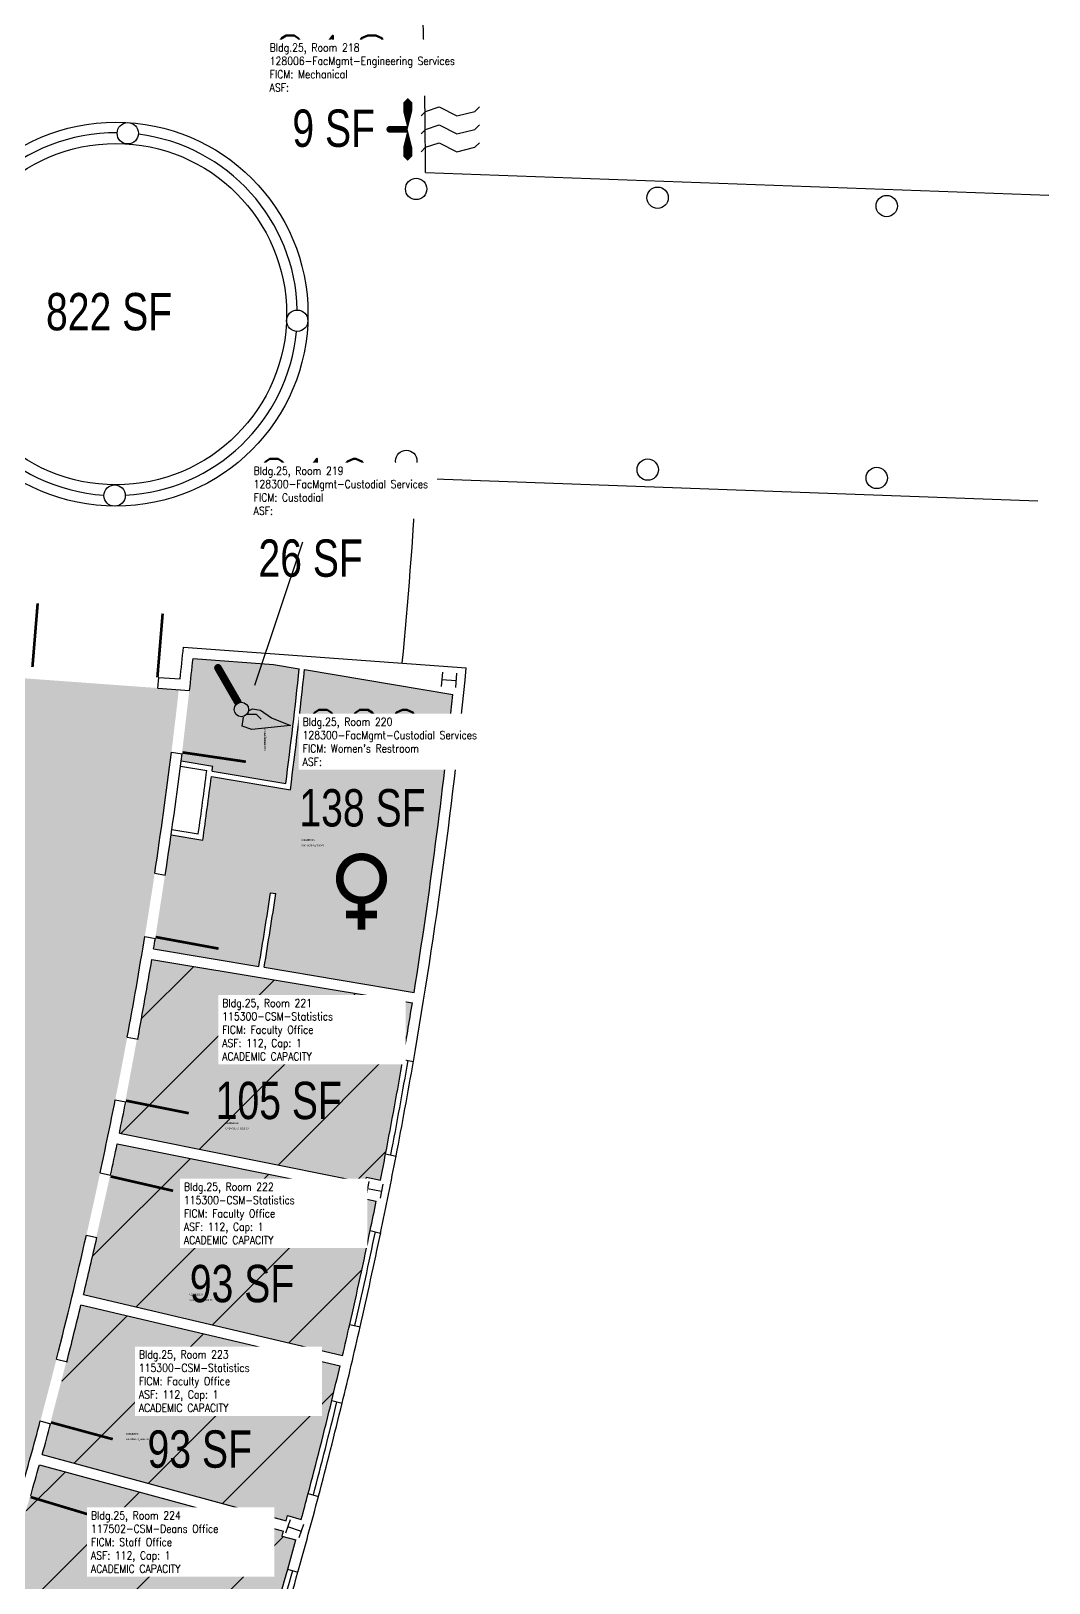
# Model space of a CAD drawing. Header units: inches. Extents: x -325 to 948, y 0 to 3497.
# Drawn here: x 375 to 948, y 1022 to 1895 of the extents above; entities that cross this region are included whole.
import ezdxf
from ezdxf.enums import TextEntityAlignment as Align

# ---------------------------------------------------------------- set-up
doc = ezdxf.new("R2010")
doc.units = ezdxf.units.IN
doc.header["$LTSCALE"] = 10
doc.header["$MEASUREMENT"] = 0
doc.layers.get('0').update_dxf_attribs({"linetype": 'CONTINUOUS'})
for name, color, linetype in [('A-COLS', 5, 'CONTINUOUS'), ('A-DOOR', 2, 'CONTINUOUS'), ('A-GLAZ', 1, 'CONTINUOUS'), ('A-GLAZ-SILL', 2, 'CONTINUOUS'), ('A-IDEN-CNUM', 7, 'CONTINUOUS'), ('A-IDEN-ICON', 4, 'CONTINUOUS'), ('A-IDEN-RNUM', 7, 'CONTINUOUS'), ('A-IDEN-SNUM', 4, 'CONTINUOUS'), ('A-IDEN-VNUM', 4, 'CONTINUOUS'), ('A-SITE', 3, 'CONTINUOUS'), ('A-WALL', 5, 'CONTINUOUS'), ('AREA-TEXT', 3, 'CONTINUOUS'), ('Rooms-Capacity', 4, 'CONTINUOUS'), ('Rooms-Category-Color', 7, 'CONTINUOUS'), ('Rooms-College-Color', 7, 'CONTINUOUS'), ('Rooms-Department-Color', 7, 'CONTINUOUS'), ('Rooms-Division-Color', 7, 'CONTINUOUS'), ('Rooms-Information', 7, 'CONTINUOUS')]:
    doc.layers.add(name, color=color, linetype=linetype)
doc.styles.add('AREA', font='arial.ttf', dxfattribs={"width": 0.75, "height": 24})
doc.styles.add('ROOMSNUMBER', font='txt', dxfattribs={"height": 0.03})
doc.styles.add('ROOMVNUMBER', font='simplex.shx', dxfattribs={"width": 0.85})

# ---------------------------------------------------------------- blocks, each defined once
blk = doc.blocks.new('CPWOMEN')
at = {"color": 0, "linetype": 'ByBlock', "const_width": 0.015}
blk.add_lwpolyline([(-0.0375, 0, 1), (0.0475, 0, 1)], format="xyb", close=True, dxfattribs=at)
for points in [[(0.005, -0.04), (0.005, -0.1)], [(-0.025, -0.07), (0.035, -0.07)]]:
    blk.add_lwpolyline(points, dxfattribs=at)
blk = doc.blocks.new('CPCUST')
at = {"color": 0, "linetype": 'ByBlock'}
for p, q in [((0.0297, -0.0341), (0.0376, -0.0302)), ((0.0376, -0.0302), (0.0533, -0.0324)), ((0.0171, -0.0639), (0.02, -0.0466)), ((0.0262, -0.0408), (0.0446, -0.0406)), ((0.0446, -0.0406), (0.0543, -0.0505)), ((0.0533, -0.0324), (0.0745, -0.0479)), ((0.0745, -0.0479), (0.1117, -0.0625)), ((0.0358, -0.0705), (0.0171, -0.0639)), ((0.1117, -0.0625), (0.0358, -0.0705))]:
    blk.add_line(p, q, dxfattribs=at)
at = {"color": 0, "linetype": 'ByBlock', "const_width": 0.0075}
blk.add_lwpolyline([(-0.0332, 0.0481, 1), (-0.0268, 0.0519, 1)], format="xyb", close=True, dxfattribs=at)
at = {"color": 0, "linetype": 'ByBlock', "const_width": 0.015}
blk.add_lwpolyline([(-0.03, 0.05), (0.01, -0.0193)], dxfattribs=at)
at = {"color": 0, "linetype": 'ByBlock'}
blk.add_circle((0.0158, -0.0313), 0.0141, dxfattribs=at)
blk = doc.blocks.new('CPMECH')
at = {"color": 0, "linetype": 'ByBlock'}
for p, q in [((0.005, 0.025), (0.015, 0.035)), ((0.015, 0.035), (0.045, 0.045)), ((0.045, 0.045), (0.085, 0.025)), ((0.085, 0.025), (0.125, 0.035)), ((0.125, 0.035), (0.135, 0.045)), ((0.015, -0.005), (0.045, 0.005)), ((0.045, 0.005), (0.085, -0.015)), ((0.125, -0.005), (0.135, 0.005)), ((0.005, -0.015), (0.015, -0.005)), ((0.085, -0.015), (0.125, -0.005)), ((0.005, -0.055), (0.015, -0.045)), ((0.015, -0.045), (0.045, -0.035)), ((0.045, -0.035), (0.085, -0.055)), ((0.085, -0.055), (0.125, -0.045)), ((0.125, -0.045), (0.135, -0.035))]:
    blk.add_line(p, q, dxfattribs=at)
for points in [[(-0.025, -0.005, 0, 0.02, 0), (-0.025, 0.035, 0.02, 0.02, 0), (-0.025, 0.055, 0.02, 0, 0), (-0.025, 0.065, 0, 0, 0)], [(-0.025, -0.005, 0, 0.02, 0), (-0.025, -0.045, 0.02, 0.02, 0), (-0.025, -0.065, 0.02, 0, 0), (-0.025, -0.075, 0, 0, 0)]]:
    blk.add_lwpolyline(points, format="xyseb", dxfattribs=at)
at = {"color": 0, "linetype": 'ByBlock', "const_width": 0.015}
blk.add_lwpolyline([(-0.025, -0.005), (-0.065, -0.005)], dxfattribs=at)
at = {"color": 0, "linetype": 'ByBlock', "const_width": 0.0075}
blk.add_lwpolyline([(-0.0682, -0.0069, 1), (-0.0618, -0.0031, 1)], format="xyb", close=True, dxfattribs=at)

msp = doc.modelspace()

# ---------------------------------------------------------------- hatches: boundary and pattern name
at = {"layer": 'Rooms-Capacity'}
h = msp.add_hatch(dxfattribs=at)
h.set_pattern_fill('ANSI31', color=256, scale=300, style=0)
edge = h.paths.add_edge_path()
edge.add_arc((-2276.85, 1812.19), 2896, 348.74345, 348.75509)
edge.add_arc((-2276.85, 1812.19), 2896, 348.75509, 348.78726)
edge.add_arc((-2276.85, 1812.19), 2896, 348.78725, 348.80281)
edge.add_line((564.02, 1249.83), (571.87, 1248.26))
edge.add_arc((-2276.85, 1812.19), 2904, 348.80248, 350.80105)
edge.add_line((589.8, 1347.95), (443.33, 1372.41))
edge.add_arc((-2305.09, 1834.52), 2787, 348.4095, 350.45576, ccw=False)
edge.add_line((425.08, 1274.57), (563.43, 1246.89))
h = msp.add_hatch(dxfattribs=at)
h.set_pattern_fill('ANSI31', color=256, scale=300, style=0)
edge = h.paths.add_edge_path()
edge.add_arc((-2276.85, 1812.19), 2904, 346.80996, 348.56572)
edge.add_line((569.51, 1236.49), (561.66, 1238.06))
edge.add_arc((-2276.85, 1812.19), 2896, 348.56539, 348.62475)
edge.add_line((562.26, 1241), (423.87, 1268.7))
edge.add_arc((-2305.09, 1834.52), 2787, 346.4986, 348.28615, ccw=False)
edge.add_line((404.89, 1183.85), (550.54, 1149.55))
h = msp.add_hatch(dxfattribs=at)
h.set_pattern_fill('ANSI31', color=256, scale=300, style=0)
edge = h.paths.add_edge_path()
edge.add_arc((-2276.85, 1812.19), 2896, 344.87679, 344.93614)
edge.add_line((519.63, 1059.54), (527.35, 1057.44))
edge.add_arc((-2276.85, 1812.19), 2904, 344.93581, 346.69158)
edge.add_line((549.16, 1143.71), (403.48, 1178.01))
edge.add_arc((-2305.09, 1834.52), 2787, 344.58806, 346.37525, ccw=False)
edge.add_line((381.69, 1093.86), (518.85, 1056.64))
h = msp.add_hatch(dxfattribs=at)
h.set_pattern_fill('ANSI31', color=256, scale=300, style=0)
edge = h.paths.add_edge_path()
edge.add_arc((-2276.85, 1812.19), 2904, 342.94329, 344.69905)
edge.add_line((524.21, 1045.86), (516.49, 1047.96))
edge.add_arc((-2276.85, 1812.19), 2896, 344.69873, 344.75808)
edge.add_line((517.28, 1050.85), (380.09, 1088.08))
edge.add_arc((-2305.09, 1834.52), 2787, 342.67785, 344.46471, ccw=False)
edge.add_line((355.51, 1004.71), (499.41, 960.4))
at = {"layer": 'Rooms-Category-Color', "true_color": 0xadadad}
h = msp.add_hatch(color=253, dxfattribs=at)
edge = h.paths.add_edge_path()
edge.add_arc((-2305.09, 1834.52), 2847, 352.66957, 353.97938)
edge.add_line((526.21, 1535.91), (511.67, 1538.34))
edge.add_line((511.67, 1538.34), (466.48, 1541.63))
edge.add_arc((-2305.09, 1834.52), 2787, 352.77765, 353.96751, ccw=False)
edge.add_line((459.8, 1484.14), (477.57, 1481.17))
edge.add_arc((-2305.09, 1834.52), 2805, 352.70181, 352.76314, ccw=False)
edge.add_line((477.19, 1478.2), (518.64, 1471.27))
h = msp.add_hatch(color=253, dxfattribs=at)
edge = h.paths.add_edge_path()
edge.add_line((34.4, 468.7), (-117.42, 502.02))
edge.add_line((-117.42, 502.02), (-151.72, 334.18))
edge.add_line((-151.72, 334.18), (-7.59, 220.2))
edge.add_arc((-2276.85, 1812.19), 2772, 324.94846, 331.01341)
edge.add_line((147.91, 468.87), (169.29, 457.95))
edge.add_arc((-2284.16, 1816.11), 2804.28, 331.03239, 332.61475)
edge.add_line((205.86, 526.21), (160.12, 547.4))
edge.add_arc((-2303.81, 1834.02), 2779.63, 332.42725, 353.59981)
edge.add_line((458.5, 1524.17), (362.72, 1531.14))
edge.add_arc((-2305.09, 1834.52), 2685, 351.57441, 353.51217, ccw=False)
edge.add_line((350.93, 1441.11), (344.99, 1441.92))
edge.add_arc((-2305.09, 1834.52), 2679, 351.5731, 351.70143)
edge.add_line((345.86, 1447.86), (288.44, 1455.77))
edge.add_arc((-2305.09, 1834.52), 2621.04, 349.51841, 351.69137, ccw=False)
edge.add_line((272.21, 1357.71), (335.53, 1348.38))
edge.add_arc((-2305.09, 1834.52), 2685, 349.42012, 349.56843, ccw=False)
edge.add_line((334.27, 1341.54), (357.88, 1337.26))
edge.add_arc((-2305.09, 1834.52), 2709, 329.72304, 349.42275, ccw=False)
h = msp.add_hatch(color=253, dxfattribs=at)
edge = h.paths.add_edge_path()
edge.add_arc((-2276.85, 1812.19), 2904, 350.91943, 354.25481)
edge.add_line((612.56, 1521.49), (529.17, 1535.42))
edge.add_arc((-2305.09, 1834.52), 2850, 352.60696, 353.97573, ccw=False)
edge.add_line((521.22, 1467.8), (476.8, 1475.22))
edge.add_arc((-2305.09, 1834.52), 2805, 351.9048, 352.64049, ccw=False)
edge.add_line((471.96, 1439.53), (454.2, 1442.5))
edge.add_arc((-2305.09, 1834.52), 2787, 350.57911, 351.91376, ccw=False)
edge.add_line((444.32, 1378.33), (503.5, 1368.45))
edge.add_arc((-2305.09, 1834.52), 2847, 350.57781, 351.07474)
edge.add_arc((-2305.09, 1834.52), 2847, 351.07474, 351.09055)
edge.add_arc((-2305.09, 1834.52), 2847, 351.09055, 351.4231)
edge.add_line((510.07, 1409.93), (513.03, 1409.44))
edge.add_arc((-2305.09, 1834.52), 2850, 350.57775, 351.42214, ccw=False)
edge.add_line((506.46, 1367.95), (590.75, 1353.87))
at = {"layer": 'Rooms-Category-Color', "true_color": 0xfa9ba3}
h = msp.add_hatch(color=241, dxfattribs=at)
edge = h.paths.add_edge_path()
edge.add_arc((-2276.85, 1812.19), 2896, 348.74345, 348.75509)
edge.add_arc((-2276.85, 1812.19), 2896, 348.75509, 348.78726)
edge.add_arc((-2276.85, 1812.19), 2896, 348.78725, 348.80281)
edge.add_line((564.02, 1249.83), (571.87, 1248.26))
edge.add_arc((-2276.85, 1812.19), 2904, 348.80248, 350.80105)
edge.add_line((589.8, 1347.95), (443.33, 1372.41))
edge.add_arc((-2305.09, 1834.52), 2787, 348.4095, 350.45576, ccw=False)
edge.add_line((425.08, 1274.57), (563.43, 1246.89))
h = msp.add_hatch(color=241, dxfattribs=at)
edge = h.paths.add_edge_path()
edge.add_arc((-2276.85, 1812.19), 2904, 346.80996, 348.56572)
edge.add_line((569.51, 1236.49), (561.66, 1238.06))
edge.add_arc((-2276.85, 1812.19), 2896, 348.56539, 348.62475)
edge.add_line((562.26, 1241), (423.87, 1268.7))
edge.add_arc((-2305.09, 1834.52), 2787, 346.4986, 348.28615, ccw=False)
edge.add_line((404.89, 1183.85), (550.54, 1149.55))
h = msp.add_hatch(color=241, dxfattribs=at)
edge = h.paths.add_edge_path()
edge.add_arc((-2276.85, 1812.19), 2896, 344.87679, 344.93614)
edge.add_line((519.63, 1059.54), (527.35, 1057.44))
edge.add_arc((-2276.85, 1812.19), 2904, 344.93581, 346.69158)
edge.add_line((549.16, 1143.71), (403.48, 1178.01))
edge.add_arc((-2305.09, 1834.52), 2787, 344.58806, 346.37525, ccw=False)
edge.add_line((381.69, 1093.86), (518.85, 1056.64))
h = msp.add_hatch(color=241, dxfattribs=at)
edge = h.paths.add_edge_path()
edge.add_arc((-2276.85, 1812.19), 2904, 342.94329, 344.69905)
edge.add_line((524.21, 1045.86), (516.49, 1047.96))
edge.add_arc((-2276.85, 1812.19), 2896, 344.69873, 344.75808)
edge.add_line((517.28, 1050.85), (380.09, 1088.08))
edge.add_arc((-2305.09, 1834.52), 2787, 342.67785, 344.46471, ccw=False)
edge.add_line((355.51, 1004.71), (499.41, 960.4))
at = {"layer": 'Rooms-College-Color', "true_color": 0xadadad}
h = msp.add_hatch(color=253, dxfattribs=at)
edge = h.paths.add_edge_path()
edge.add_arc((-2305.09, 1834.52), 2847, 352.66957, 353.97938)
edge.add_line((526.21, 1535.91), (511.67, 1538.34))
edge.add_line((511.67, 1538.34), (466.48, 1541.63))
edge.add_arc((-2305.09, 1834.52), 2787, 352.77765, 353.96751, ccw=False)
edge.add_line((459.8, 1484.14), (477.57, 1481.17))
edge.add_arc((-2305.09, 1834.52), 2805, 352.70181, 352.76314, ccw=False)
edge.add_line((477.19, 1478.2), (518.64, 1471.27))
h = msp.add_hatch(color=253, dxfattribs=at)
edge = h.paths.add_edge_path()
edge.add_line((34.4, 468.7), (-117.42, 502.02))
edge.add_line((-117.42, 502.02), (-151.72, 334.18))
edge.add_line((-151.72, 334.18), (-7.59, 220.2))
edge.add_arc((-2276.85, 1812.19), 2772, 324.94846, 331.01341)
edge.add_line((147.91, 468.87), (169.29, 457.95))
edge.add_arc((-2284.16, 1816.11), 2804.28, 331.03239, 332.61475)
edge.add_line((205.86, 526.21), (160.12, 547.4))
edge.add_arc((-2303.81, 1834.02), 2779.63, 332.42725, 353.59981)
edge.add_line((458.5, 1524.17), (362.72, 1531.14))
edge.add_arc((-2305.09, 1834.52), 2685, 351.57441, 353.51217, ccw=False)
edge.add_line((350.93, 1441.11), (344.99, 1441.92))
edge.add_arc((-2305.09, 1834.52), 2679, 351.5731, 351.70143)
edge.add_line((345.86, 1447.86), (288.44, 1455.77))
edge.add_arc((-2305.09, 1834.52), 2621.04, 349.51841, 351.69137, ccw=False)
edge.add_line((272.21, 1357.71), (335.53, 1348.38))
edge.add_arc((-2305.09, 1834.52), 2685, 349.42012, 349.56843, ccw=False)
edge.add_line((334.27, 1341.54), (357.88, 1337.26))
edge.add_arc((-2305.09, 1834.52), 2709, 329.72304, 349.42275, ccw=False)
h = msp.add_hatch(color=253, dxfattribs=at)
edge = h.paths.add_edge_path()
edge.add_arc((-2276.85, 1812.19), 2904, 350.91943, 354.25481)
edge.add_line((612.56, 1521.49), (529.17, 1535.42))
edge.add_arc((-2305.09, 1834.52), 2850, 352.60696, 353.97573, ccw=False)
edge.add_line((521.22, 1467.8), (476.8, 1475.22))
edge.add_arc((-2305.09, 1834.52), 2805, 351.9048, 352.64049, ccw=False)
edge.add_line((471.96, 1439.53), (454.2, 1442.5))
edge.add_arc((-2305.09, 1834.52), 2787, 350.57911, 351.91376, ccw=False)
edge.add_line((444.32, 1378.33), (503.5, 1368.45))
edge.add_arc((-2305.09, 1834.52), 2847, 350.57781, 351.07474)
edge.add_arc((-2305.09, 1834.52), 2847, 351.07474, 351.09055)
edge.add_arc((-2305.09, 1834.52), 2847, 351.09055, 351.4231)
edge.add_line((510.07, 1409.93), (513.03, 1409.44))
edge.add_arc((-2305.09, 1834.52), 2850, 350.57775, 351.42214, ccw=False)
edge.add_line((506.46, 1367.95), (590.75, 1353.87))
at = {"layer": 'Rooms-College-Color', "true_color": 0xffe090}
h = msp.add_hatch(color=41, dxfattribs=at)
edge = h.paths.add_edge_path()
edge.add_arc((-2276.85, 1812.19), 2896, 348.74345, 348.75509)
edge.add_arc((-2276.85, 1812.19), 2896, 348.75509, 348.78726)
edge.add_arc((-2276.85, 1812.19), 2896, 348.78725, 348.80281)
edge.add_line((564.02, 1249.83), (571.87, 1248.26))
edge.add_arc((-2276.85, 1812.19), 2904, 348.80248, 350.80105)
edge.add_line((589.8, 1347.95), (443.33, 1372.41))
edge.add_arc((-2305.09, 1834.52), 2787, 348.4095, 350.45576, ccw=False)
edge.add_line((425.08, 1274.57), (563.43, 1246.89))
h = msp.add_hatch(color=41, dxfattribs=at)
edge = h.paths.add_edge_path()
edge.add_arc((-2276.85, 1812.19), 2904, 346.80996, 348.56572)
edge.add_line((569.51, 1236.49), (561.66, 1238.06))
edge.add_arc((-2276.85, 1812.19), 2896, 348.56539, 348.62475)
edge.add_line((562.26, 1241), (423.87, 1268.7))
edge.add_arc((-2305.09, 1834.52), 2787, 346.4986, 348.28615, ccw=False)
edge.add_line((404.89, 1183.85), (550.54, 1149.55))
h = msp.add_hatch(color=41, dxfattribs=at)
edge = h.paths.add_edge_path()
edge.add_arc((-2276.85, 1812.19), 2896, 344.87679, 344.93614)
edge.add_line((519.63, 1059.54), (527.35, 1057.44))
edge.add_arc((-2276.85, 1812.19), 2904, 344.93581, 346.69158)
edge.add_line((549.16, 1143.71), (403.48, 1178.01))
edge.add_arc((-2305.09, 1834.52), 2787, 344.58806, 346.37525, ccw=False)
edge.add_line((381.69, 1093.86), (518.85, 1056.64))
h = msp.add_hatch(color=41, dxfattribs=at)
edge = h.paths.add_edge_path()
edge.add_arc((-2276.85, 1812.19), 2904, 342.94329, 344.69905)
edge.add_line((524.21, 1045.86), (516.49, 1047.96))
edge.add_arc((-2276.85, 1812.19), 2896, 344.69873, 344.75808)
edge.add_line((517.28, 1050.85), (380.09, 1088.08))
edge.add_arc((-2305.09, 1834.52), 2787, 342.67785, 344.46471, ccw=False)
edge.add_line((355.51, 1004.71), (499.41, 960.4))
at = {"layer": 'Rooms-Department-Color', "true_color": 0xacacac}
h = msp.add_hatch(color=253, dxfattribs=at)
edge = h.paths.add_edge_path()
edge.add_arc((-2305.09, 1834.52), 2847, 352.66957, 353.97938)
edge.add_line((526.21, 1535.91), (511.67, 1538.34))
edge.add_line((511.67, 1538.34), (466.48, 1541.63))
edge.add_arc((-2305.09, 1834.52), 2787, 352.77765, 353.96751, ccw=False)
edge.add_line((459.8, 1484.14), (477.57, 1481.17))
edge.add_arc((-2305.09, 1834.52), 2805, 352.70181, 352.76314, ccw=False)
edge.add_line((477.19, 1478.2), (518.64, 1471.27))
h = msp.add_hatch(color=253, dxfattribs=at)
edge = h.paths.add_edge_path()
edge.add_line((34.4, 468.7), (-117.42, 502.02))
edge.add_line((-117.42, 502.02), (-151.72, 334.18))
edge.add_line((-151.72, 334.18), (-7.59, 220.2))
edge.add_arc((-2276.85, 1812.19), 2772, 324.94846, 331.01341)
edge.add_line((147.91, 468.87), (169.29, 457.95))
edge.add_arc((-2284.16, 1816.11), 2804.28, 331.03239, 332.61475)
edge.add_line((205.86, 526.21), (160.12, 547.4))
edge.add_arc((-2303.81, 1834.02), 2779.63, 332.42725, 353.59981)
edge.add_line((458.5, 1524.17), (362.72, 1531.14))
edge.add_arc((-2305.09, 1834.52), 2685, 351.57441, 353.51217, ccw=False)
edge.add_line((350.93, 1441.11), (344.99, 1441.92))
edge.add_arc((-2305.09, 1834.52), 2679, 351.5731, 351.70143)
edge.add_line((345.86, 1447.86), (288.44, 1455.77))
edge.add_arc((-2305.09, 1834.52), 2621.04, 349.51841, 351.69137, ccw=False)
edge.add_line((272.21, 1357.71), (335.53, 1348.38))
edge.add_arc((-2305.09, 1834.52), 2685, 349.42012, 349.56843, ccw=False)
edge.add_line((334.27, 1341.54), (357.88, 1337.26))
edge.add_arc((-2305.09, 1834.52), 2709, 329.72304, 349.42275, ccw=False)
h = msp.add_hatch(color=253, dxfattribs=at)
edge = h.paths.add_edge_path()
edge.add_arc((-2276.85, 1812.19), 2904, 350.91943, 354.25481)
edge.add_line((612.56, 1521.49), (529.17, 1535.42))
edge.add_arc((-2305.09, 1834.52), 2850, 352.60696, 353.97573, ccw=False)
edge.add_line((521.22, 1467.8), (476.8, 1475.22))
edge.add_arc((-2305.09, 1834.52), 2805, 351.9048, 352.64049, ccw=False)
edge.add_line((471.96, 1439.53), (454.2, 1442.5))
edge.add_arc((-2305.09, 1834.52), 2787, 350.57911, 351.91376, ccw=False)
edge.add_line((444.32, 1378.33), (503.5, 1368.45))
edge.add_arc((-2305.09, 1834.52), 2847, 350.57781, 351.07474)
edge.add_arc((-2305.09, 1834.52), 2847, 351.07474, 351.09055)
edge.add_arc((-2305.09, 1834.52), 2847, 351.09055, 351.4231)
edge.add_line((510.07, 1409.93), (513.03, 1409.44))
edge.add_arc((-2305.09, 1834.52), 2850, 350.57775, 351.42214, ccw=False)
edge.add_line((506.46, 1367.95), (590.75, 1353.87))
at = {"layer": 'Rooms-Department-Color', "true_color": 0xffe090}
h = msp.add_hatch(color=41, dxfattribs=at)
edge = h.paths.add_edge_path()
edge.add_arc((-2276.85, 1812.19), 2896, 348.74345, 348.75509)
edge.add_arc((-2276.85, 1812.19), 2896, 348.75509, 348.78726)
edge.add_arc((-2276.85, 1812.19), 2896, 348.78725, 348.80281)
edge.add_line((564.02, 1249.83), (571.87, 1248.26))
edge.add_arc((-2276.85, 1812.19), 2904, 348.80248, 350.80105)
edge.add_line((589.8, 1347.95), (443.33, 1372.41))
edge.add_arc((-2305.09, 1834.52), 2787, 348.4095, 350.45576, ccw=False)
edge.add_line((425.08, 1274.57), (563.43, 1246.89))
h = msp.add_hatch(color=41, dxfattribs=at)
edge = h.paths.add_edge_path()
edge.add_arc((-2276.85, 1812.19), 2904, 346.80996, 348.56572)
edge.add_line((569.51, 1236.49), (561.66, 1238.06))
edge.add_arc((-2276.85, 1812.19), 2896, 348.56539, 348.62475)
edge.add_line((562.26, 1241), (423.87, 1268.7))
edge.add_arc((-2305.09, 1834.52), 2787, 346.4986, 348.28615, ccw=False)
edge.add_line((404.89, 1183.85), (550.54, 1149.55))
h = msp.add_hatch(color=41, dxfattribs=at)
edge = h.paths.add_edge_path()
edge.add_arc((-2276.85, 1812.19), 2896, 344.87679, 344.93614)
edge.add_line((519.63, 1059.54), (527.35, 1057.44))
edge.add_arc((-2276.85, 1812.19), 2904, 344.93581, 346.69158)
edge.add_line((549.16, 1143.71), (403.48, 1178.01))
edge.add_arc((-2305.09, 1834.52), 2787, 344.58806, 346.37525, ccw=False)
edge.add_line((381.69, 1093.86), (518.85, 1056.64))
h = msp.add_hatch(color=41, dxfattribs=at)
edge = h.paths.add_edge_path()
edge.add_arc((-2276.85, 1812.19), 2904, 342.94329, 344.69905)
edge.add_line((524.21, 1045.86), (516.49, 1047.96))
edge.add_arc((-2276.85, 1812.19), 2896, 344.69873, 344.75808)
edge.add_line((517.28, 1050.85), (380.09, 1088.08))
edge.add_arc((-2305.09, 1834.52), 2787, 342.67785, 344.46471, ccw=False)
edge.add_line((355.51, 1004.71), (499.41, 960.4))
at = {"layer": 'Rooms-Division-Color', "true_color": 0xadadad}
h = msp.add_hatch(color=253, dxfattribs=at)
edge = h.paths.add_edge_path()
edge.add_arc((-2305.09, 1834.52), 2847, 352.66957, 353.97938)
edge.add_line((526.21, 1535.91), (511.67, 1538.34))
edge.add_line((511.67, 1538.34), (466.48, 1541.63))
edge.add_arc((-2305.09, 1834.52), 2787, 352.77765, 353.96751, ccw=False)
edge.add_line((459.8, 1484.14), (477.57, 1481.17))
edge.add_arc((-2305.09, 1834.52), 2805, 352.70181, 352.76314, ccw=False)
edge.add_line((477.19, 1478.2), (518.64, 1471.27))
h = msp.add_hatch(color=253, dxfattribs=at)
edge = h.paths.add_edge_path()
edge.add_line((34.4, 468.7), (-117.42, 502.02))
edge.add_line((-117.42, 502.02), (-151.72, 334.18))
edge.add_line((-151.72, 334.18), (-7.59, 220.2))
edge.add_arc((-2276.85, 1812.19), 2772, 324.94846, 331.01341)
edge.add_line((147.91, 468.87), (169.29, 457.95))
edge.add_arc((-2284.16, 1816.11), 2804.28, 331.03239, 332.61475)
edge.add_line((205.86, 526.21), (160.12, 547.4))
edge.add_arc((-2303.81, 1834.02), 2779.63, 332.42725, 353.59981)
edge.add_line((458.5, 1524.17), (362.72, 1531.14))
edge.add_arc((-2305.09, 1834.52), 2685, 351.57441, 353.51217, ccw=False)
edge.add_line((350.93, 1441.11), (344.99, 1441.92))
edge.add_arc((-2305.09, 1834.52), 2679, 351.5731, 351.70143)
edge.add_line((345.86, 1447.86), (288.44, 1455.77))
edge.add_arc((-2305.09, 1834.52), 2621.04, 349.51841, 351.69137, ccw=False)
edge.add_line((272.21, 1357.71), (335.53, 1348.38))
edge.add_arc((-2305.09, 1834.52), 2685, 349.42012, 349.56843, ccw=False)
edge.add_line((334.27, 1341.54), (357.88, 1337.26))
edge.add_arc((-2305.09, 1834.52), 2709, 329.72304, 349.42275, ccw=False)
h = msp.add_hatch(color=253, dxfattribs=at)
edge = h.paths.add_edge_path()
edge.add_arc((-2276.85, 1812.19), 2904, 350.91943, 354.25481)
edge.add_line((612.56, 1521.49), (529.17, 1535.42))
edge.add_arc((-2305.09, 1834.52), 2850, 352.60696, 353.97573, ccw=False)
edge.add_line((521.22, 1467.8), (476.8, 1475.22))
edge.add_arc((-2305.09, 1834.52), 2805, 351.9048, 352.64049, ccw=False)
edge.add_line((471.96, 1439.53), (454.2, 1442.5))
edge.add_arc((-2305.09, 1834.52), 2787, 350.57911, 351.91376, ccw=False)
edge.add_line((444.32, 1378.33), (503.5, 1368.45))
edge.add_arc((-2305.09, 1834.52), 2847, 350.57781, 351.07474)
edge.add_arc((-2305.09, 1834.52), 2847, 351.07474, 351.09055)
edge.add_arc((-2305.09, 1834.52), 2847, 351.09055, 351.4231)
edge.add_line((510.07, 1409.93), (513.03, 1409.44))
edge.add_arc((-2305.09, 1834.52), 2850, 350.57775, 351.42214, ccw=False)
edge.add_line((506.46, 1367.95), (590.75, 1353.87))
at = {"layer": 'Rooms-Division-Color', "true_color": 0xffe090}
h = msp.add_hatch(color=41, dxfattribs=at)
edge = h.paths.add_edge_path()
edge.add_arc((-2276.85, 1812.19), 2896, 348.74345, 348.75509)
edge.add_arc((-2276.85, 1812.19), 2896, 348.75509, 348.78726)
edge.add_arc((-2276.85, 1812.19), 2896, 348.78725, 348.80281)
edge.add_line((564.02, 1249.83), (571.87, 1248.26))
edge.add_arc((-2276.85, 1812.19), 2904, 348.80248, 350.80105)
edge.add_line((589.8, 1347.95), (443.33, 1372.41))
edge.add_arc((-2305.09, 1834.52), 2787, 348.4095, 350.45576, ccw=False)
edge.add_line((425.08, 1274.57), (563.43, 1246.89))
h = msp.add_hatch(color=41, dxfattribs=at)
edge = h.paths.add_edge_path()
edge.add_arc((-2276.85, 1812.19), 2904, 346.80996, 348.56572)
edge.add_line((569.51, 1236.49), (561.66, 1238.06))
edge.add_arc((-2276.85, 1812.19), 2896, 348.56539, 348.62475)
edge.add_line((562.26, 1241), (423.87, 1268.7))
edge.add_arc((-2305.09, 1834.52), 2787, 346.4986, 348.28615, ccw=False)
edge.add_line((404.89, 1183.85), (550.54, 1149.55))
h = msp.add_hatch(color=41, dxfattribs=at)
edge = h.paths.add_edge_path()
edge.add_arc((-2276.85, 1812.19), 2896, 344.87679, 344.93614)
edge.add_line((519.63, 1059.54), (527.35, 1057.44))
edge.add_arc((-2276.85, 1812.19), 2904, 344.93581, 346.69158)
edge.add_line((549.16, 1143.71), (403.48, 1178.01))
edge.add_arc((-2305.09, 1834.52), 2787, 344.58806, 346.37525, ccw=False)
edge.add_line((381.69, 1093.86), (518.85, 1056.64))
h = msp.add_hatch(color=41, dxfattribs=at)
edge = h.paths.add_edge_path()
edge.add_arc((-2276.85, 1812.19), 2904, 342.94329, 344.69905)
edge.add_line((524.21, 1045.86), (516.49, 1047.96))
edge.add_arc((-2276.85, 1812.19), 2896, 344.69873, 344.75808)
edge.add_line((517.28, 1050.85), (380.09, 1088.08))
edge.add_arc((-2305.09, 1834.52), 2787, 342.67785, 344.46471, ccw=False)
edge.add_line((355.51, 1004.71), (499.41, 960.4))

# ---------------------------------------------------------------- linework, layer by layer
at = {"layer": 'A-COLS'}
for p, q in [((606.66, 1533.91), (606.06, 1525.95)), ((606.33, 1529.93), (614.38, 1529.33)), ((614.68, 1533.31), (614.08, 1525.34)), ((565.26, 1247.54), (563.78, 1239.68)), ((564.49, 1243.61), (572.42, 1242.12)), ((573.17, 1246.04), (571.68, 1238.19)), ((521.02, 1057.2), (518.39, 1049.65)), ((519.68, 1053.43), (527.3, 1050.78)), ((528.61, 1054.55), (525.99, 1047.01))]:
    msp.add_line(p, q, dxfattribs=at)
at = {"layer": 'A-DOOR'}
for points in [[(376.19, 1536.84, 1.5, 1.5, 0), (379.14, 1572.72, 0, 0, 0), (378.39, 1572.78, 0, 0, -0.414214), (411.32, 1533.95, 0, 0, -0.414214)], [(446.45, 1531.07, 1.5, 1.5, 0), (449.4, 1566.94, 0, 0, 0), (450.15, 1566.88, 0, 0, 0.414214), (411.32, 1533.95, 0, 0, 0.414214)], [(460.57, 1488.83, 1.5, 1.5, 0), (496.18, 1483.59, 0, 0, 0), (496.07, 1482.85, 0, 0, 0.414214), (465.69, 1523.7, 0, 0, 0.414214)], [(445.45, 1384.99, 1.5, 1.5, 0), (480.85, 1378.46, 0, 0, 0), (480.71, 1377.72, 0, 0, 0.414214), (451.84, 1419.65, 0, 0, 0.414214)], [(428.76, 1292.96, 1.5, 1.5, 0), (464.06, 1285.89, 0, 0, 0), (463.91, 1285.16, 0, 0, 0.414214), (435.68, 1327.52, 0, 0, 0.414214)], [(420.17, 1250.32, 1.5, 1.5, 0), (455.25, 1242.25, 0, 0, 0), (455.42, 1242.98, 0, 0, -0.414214), (412.27, 1215.96, 0, 0, -0.414214)], [(386.6, 1111.96, 1.5, 1.5, 0), (421.34, 1102.53, 0, 0, 0), (421.15, 1101.8, 0, 0, 0.414214), (395.83, 1145.98, 0, 0, 0.414214)], [(375.16, 1069.99, 1.5, 1.5, 0), (409.63, 1059.61, 0, 0, 0), (409.85, 1060.33, 0, 0, -0.414214), (365, 1036.23, 0, 0, -0.414214)]]:
    msp.add_lwpolyline(points, format="xyseb", dxfattribs=at)
at = {"layer": 'A-GLAZ'}
for start, end in [(349.09843, 350.16401), (347.1651, 348.23068), (345.23177, 346.29735), (343.29843, 344.36401)]:
    msp.add_arc((-2276.85, 1812.19), 2907, start, end, dxfattribs=at)
at = {"layer": 'A-GLAZ-SILL'}
for radius, start, end in [(2904, 349.09843, 350.16401), (2910, 349.09843, 350.16401), (2904, 347.1651, 348.23068), (2910, 347.1651, 348.23068), (2904, 345.23177, 346.29735), (2910, 345.23177, 346.29735), (2904, 343.29843, 344.36401), (2910, 343.29843, 344.36401)]:
    msp.add_arc((-2276.85, 1812.19), radius, start, end, dxfattribs=at)
at = {"layer": 'A-IDEN-VNUM'}
msp.add_lwpolyline([(501.21, 1526.56), (528.15, 1607.32)], dxfattribs=at)
at = {"layer": 'A-SITE'}
for p, q in [((597.15, 1815.05), (947.68, 1802.3)), ((592.17, 1643.11), (941.43, 1630.41))]:
    msp.add_line(p, q, dxfattribs=at)
for radius in [108, 96]:
    msp.add_circle((423.11, 1735.32), radius, dxfattribs=at)
for centre, radius, start, end in [((-2276.85, 1812.19), 2874, 0.05695, 2.1366), ((423.11, 1735.32), 102, 89.6044, 174.54661), ((423.11, 1735.32), 102, 1.28826, 82.85965), ((423.11, 1735.32), 102, 181.28826, 266.23047), ((423.11, 1735.32), 102, 272.97522, 354.54661), ((-2276.85, 1812.19), 2874, 354.54701, 356.62721)]:
    msp.add_arc(centre, radius, start, end, dxfattribs=at)
at = {"layer": 'A-WALL'}
for p, q in [((461.12, 1548.04), (620.06, 1536.46)), ((466.48, 1541.63), (511.67, 1538.34)), ((511.67, 1538.34), (526.21, 1535.91)), ((446.71, 1525.02), (447.2, 1531)), ((447.2, 1531), (459.2, 1530.13)), ((529.17, 1535.42), (612.56, 1521.49)), ((446.71, 1525.02), (464.53, 1523.73)), ((454.36, 1488.98), (460.3, 1488.11)), ((459.8, 1484.14), (477.57, 1481.17)), ((459.42, 1481.16), (474.23, 1478.69)), ((477.19, 1478.2), (518.64, 1471.27)), ((476.8, 1475.22), (521.22, 1467.8)), ((454.2, 1442.5), (471.96, 1439.53)), ((454.62, 1445.47), (469.42, 1442.99)), ((444.98, 1420.92), (450.89, 1419.83)), ((510.07, 1409.93), (513.03, 1409.44)), ((439.4, 1385.34), (445.3, 1384.25)), ((443.33, 1372.41), (589.8, 1347.95)), ((444.32, 1378.33), (503.5, 1368.45)), ((506.46, 1367.95), (590.75, 1353.87)), ((429.53, 1328.75), (435.68, 1327.52)), ((584.46, 1316.11), (590.35, 1314.93)), ((422.76, 1293.4), (428.64, 1292.22)), ((425.08, 1274.57), (563.43, 1246.89)), ((423.87, 1268.7), (562.26, 1241)), ((574.74, 1262.98), (580.62, 1261.8)), ((414.31, 1252.43), (420.16, 1251.09)), ((564.02, 1249.83), (571.87, 1248.26)), ((561.66, 1238.06), (569.51, 1236.49)), ((406.55, 1217.28), (412.39, 1215.93)), ((566.1, 1219.86), (571.94, 1218.48)), ((404.89, 1183.85), (550.54, 1149.55)), ((403.48, 1178.01), (549.16, 1143.71)), ((554.59, 1167.09), (560.43, 1165.72)), ((389.75, 1147.63), (395.83, 1145.97)), ((544.49, 1124.28), (550.29, 1122.71)), ((380.63, 1112.8), (386.42, 1111.23)), ((381.69, 1093.86), (518.85, 1056.64)), ((380.09, 1088.08), (517.28, 1050.85)), ((531.21, 1071.94), (537, 1070.36)), ((519.63, 1059.54), (527.35, 1057.44)), ((516.49, 1047.96), (524.21, 1045.86)), ((519.68, 1029.49), (525.42, 1027.73))]:
    msp.add_line(p, q, dxfattribs=at)
for centre in [(429.81, 1837.1), (591.92, 1805.75), (727.66, 1800.82), (856.45, 1796.13), (525.04, 1731.61), (586.36, 1652.81), (722.1, 1647.87), (850.89, 1643.19), (422.4, 1633.32)]:
    msp.add_circle(centre, 6, dxfattribs=at)
for centre, radius, start, end in [((-2305.09, 1834.52), 2781, 353.7161, 354.08716), ((-2305.09, 1834.52), 2787, 353.59722, 353.96751), ((-2276.85, 1812.19), 2910, 350.16096, 354.56294), ((-2305.09, 1834.52), 2847, 352.66957, 353.97938), ((-2305.09, 1834.52), 2850, 352.60696, 353.97573), ((-2276.85, 1812.19), 2904, 350.91943, 354.25481), ((-2305.09, 1834.52), 2781, 351.44686, 352.86244), ((-2305.09, 1834.52), 2787, 351.44279, 352.8598), ((-2305.09, 1834.52), 2802, 351.96764, 352.70415), ((-2305.09, 1834.52), 2805, 352.70181, 352.76314), ((-2305.09, 1834.52), 2805, 351.9048, 352.64049), ((-2305.09, 1834.52), 2847, 350.57781, 351.4231), ((-2305.09, 1834.52), 2850, 350.57775, 351.42214), ((-2305.09, 1834.52), 2781, 349.52148, 350.7049), ((-2305.09, 1834.52), 2787, 350.57911, 350.70242), ((-2305.09, 1834.52), 2787, 349.51968, 350.45576), ((-2276.85, 1812.19), 2904, 350.16401, 350.80105), ((-2305.09, 1834.52), 2781, 347.91805, 348.77976), ((-2305.09, 1834.52), 2787, 348.4095, 348.77955), ((-2305.09, 1834.52), 2787, 347.91619, 348.28615), ((-2276.85, 1812.19), 2904, 348.80248, 349.09843), ((-2276.85, 1812.19), 2910, 348.22763, 349.09758), ((-2276.85, 1812.19), 2896, 348.74345, 348.80281), ((-2276.85, 1812.19), 2896, 348.56539, 348.62475), ((-2276.85, 1812.19), 2904, 348.23068, 348.56572), ((-2305.09, 1834.52), 2781, 345.70014, 347.17632), ((-2305.09, 1834.52), 2787, 346.4986, 347.17606), ((-2305.09, 1834.52), 2787, 345.69824, 346.37525), ((-2276.85, 1812.19), 2910, 346.29429, 347.16425), ((-2276.85, 1812.19), 2904, 346.80996, 347.1651), ((-2276.85, 1812.19), 2904, 346.29735, 346.69158), ((-2305.09, 1834.52), 2781, 344.09657, 344.95841), ((-2305.09, 1834.52), 2787, 344.58806, 344.95811), ((-2305.09, 1834.52), 2787, 344.09474, 344.46471), ((-2276.85, 1812.19), 2910, 344.36096, 345.23091), ((-2276.85, 1812.19), 2904, 344.93581, 345.23177), ((-2276.85, 1812.19), 2896, 344.87679, 344.93614), ((-2276.85, 1812.19), 2896, 344.69873, 344.75808), ((-2276.85, 1812.19), 2904, 344.36401, 344.69905)]:
    msp.add_arc(centre, radius, start, end, dxfattribs=at)

# ---------------------------------------------------------------- block references
at = {"layer": 'A-IDEN-ICON'}
for name, p, xscale, yscale, zscale in [('CPMECH', (593.46, 1840.53), 252, 252, 252), ('CPCUST', (489.14, 1522), 288, 288, 288), ('CPWOMEN', (559.75, 1417.86), 288, 288, 288)]:
    msp.add_blockref(name, p, dxfattribs=dict(at, xscale=xscale, yscale=yscale, zscale=zscale))

# ---------------------------------------------------------------- texts
at = {"layer": 'A-IDEN-CNUM', "style": 'ROOMSNUMBER'}
msp.add_text('CAD #025-0_0219-00', height=0.96, rotation=90, dxfattribs=at).set_placement((507.38, 1489.71))
for s, p in [('CAD #025-0_0220-00', (527.36, 1435.93)), ('CAD #025-0_0221-00', (484.74, 1276.84)), ('CAD #025-0_0222-00', (464.55, 1180.49)), ('CAD #025-0_0223-00', (428.66, 1102.07))]:
    msp.add_text(s, height=0.96, dxfattribs=at).set_placement(p)
at = {"layer": 'A-IDEN-RNUM', "style": 'ROOMSNUMBER'}
msp.add_text('0219-00', height=0.96, rotation=90, dxfattribs=at).set_placement((507.38, 1492.71))
for s, p in [('0220-00', (527.36, 1438.93)), ('0221-00', (484.74, 1279.84)), ('0222-00', (464.55, 1183.49)), ('0223-00', (428.66, 1105.07))]:
    msp.add_text(s, height=0.96, dxfattribs=at).set_placement(p)
at = {"layer": 'A-IDEN-SNUM', "style": 'ROOMSNUMBER'}
msp.add_text('0250021900', height=0.96, rotation=90, dxfattribs=at).set_placement((507.38, 1492.71))
for s, p in [('0250022000', (527.36, 1438.93)), ('0250022100', (484.74, 1279.84)), ('0250022200', (464.55, 1183.49)), ('0250022300', (428.66, 1105.07))]:
    msp.add_text(s, height=0.96, dxfattribs=at).set_placement(p)
at = {"layer": 'A-IDEN-VNUM', "style": 'ROOMVNUMBER', "width": 0.85}
for s, p in [('218', (509.58, 1860.51)), ('219', (500.56, 1622.52)), ('220', (528.09, 1481.31)), ('221', (482.89, 1315.6)), ('222', (461.35, 1212.26)), ('223', (436.01, 1117.91)), ('224', (409.11, 1027.4))]:
    msp.add_text(s, height=31.5, rotation=360, dxfattribs=at).set_placement(p)
at = {"layer": 'AREA-TEXT', "style": 'AREA', "width": 0.75}
for s, p in [('9 SF', (545.55, 1839.94)), ('822 SF', (419.29, 1736.74)), ('26 SF', (532.6, 1598.12)), ('138 SF', (561.74, 1457.67)), ('105 SF', (514.68, 1293.06)), ('93 SF', (494.01, 1190.07)), ('93 SF', (470.25, 1096.99))]:
    msp.add_text(s, height=21, dxfattribs=at).set_placement(p, align=Align.MIDDLE_CENTER)

# ---------------------------------------------------------------- next in the draw order: texts
at = {"layer": 'Rooms-Information', "char_height": 4.5, "width": 100.8, "attachment_point": 7, "style": 'ROOMVNUMBER', "bg_fill": 3, "box_fill_scale": 1.5, "bg_fill_color": 256, "bg_fill_true_color": 13158600, "bg_fill_transparency": 0}
for s, insert in [('Bldg.25, Room 218^M^J128006-FacMgmt-Engineering Services^M^JFICM: Mechanical^M^JASF: ', (509.58, 1860.51)), ('Bldg.25, Room 219^M^J128300-FacMgmt-Custodial Services^M^JFICM: Custodial^M^JASF: ', (500.56, 1622.52)), ("Bldg.25, Room 220^M^J128300-FacMgmt-Custodial Services^M^JFICM: Women's Restroom^M^JASF: ", (528.09, 1481.31)), ('Bldg.25, Room 221^M^J115300-CSM-Statistics^M^JFICM: Faculty Office^M^JASF: 112, Cap: 1^M^JACADEMIC CAPACITY', (482.89, 1315.6)), ('Bldg.25, Room 222^M^J115300-CSM-Statistics^M^JFICM: Faculty Office^M^JASF: 112, Cap: 1^M^JACADEMIC CAPACITY', (461.35, 1212.26)), ('Bldg.25, Room 223^M^J115300-CSM-Statistics^M^JFICM: Faculty Office^M^JASF: 112, Cap: 1^M^JACADEMIC CAPACITY', (436.01, 1117.91)), ('Bldg.25, Room 224^M^J117502-CSM-Deans Office^M^JFICM: Staff Office^M^JASF: 112, Cap: 1^M^JACADEMIC CAPACITY', (409.11, 1027.4))]:
    msp.add_mtext(s, dxfattribs=dict(at, insert=insert))

doc.saveas('drawing.dxf')
